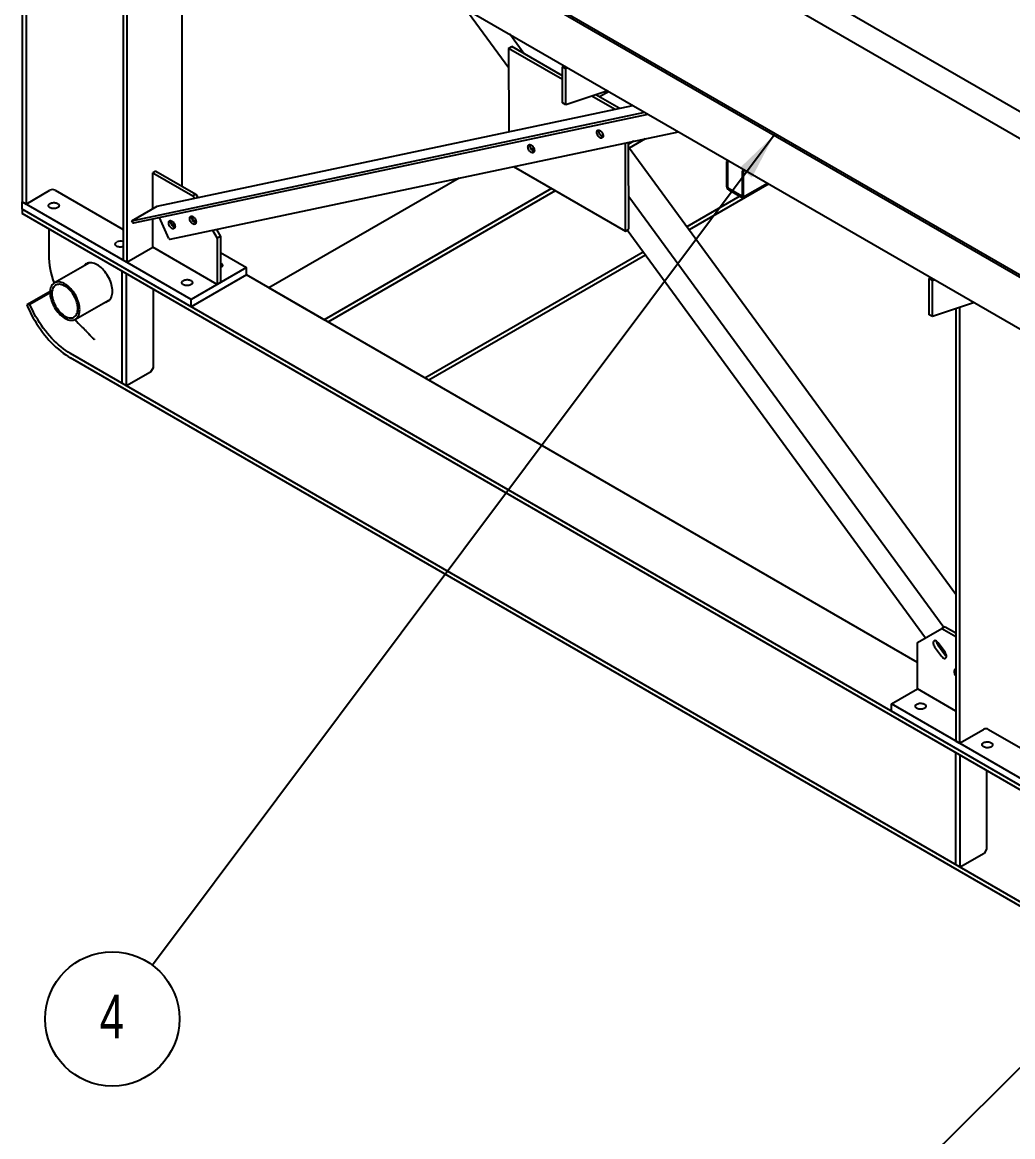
# Model space of a CAD drawing. Header units: millimetres. Extents: x 1293 to 41893, y 1011 to 26911.
# Drawn here: x 31549 to 33650, y 11254 to 13616 of the extents above; entities that cross this region are included whole.
import ezdxf

# ---------------------------------------------------------------- set-up
doc = ezdxf.new("R2010")
doc.units = ezdxf.units.MM
doc.header["$LTSCALE"] = 50
doc.layers.add('CAPA_1', color=7, linetype='Continuous')
doc.layers.add('PASILLOS', color=2, linetype='Continuous')
doc.styles.add('SLDTEXTSTYLE0', font='TXT', dxfattribs={"width": 0.75})
doc.dimstyles.new('SLDDIMSTYLE4', dxfattribs={"dimtxt": 0.18, "dimasz": 100, "dimexe": 0, "dimexo": 0.0625, "dimgap": 0, "dimtad": 0, "dimtih": 1, "dimtoh": 1, "dimdec": 0, "dimrnd": 1e-09, "dimzin": 0, "dimdsep": 46, "dimtxsty": 'Standard', "dimsah": 1, "dimcen": 0.09, "dimadec": 0, "dimazin": 0, "dimtfac": 100, "dimtdec": 0, "dimtofl": 0, "dimtmove": 0, "dimatfit": 3, "dimfxl": 1, "dimfrac": 2, "dimtolj": 1, "dimtzin": 0, "dimarcsym": 0})

# ---------------------------------------------------------------- blocks, each defined once
blk = doc.blocks.new('SW_NOTE_0_114')
at = {"layer": 'CAPA_1', "color": 0}
blk.add_circle((-85.4, -114), 142.4, dxfattribs=at)
at = {"layer": 'CAPA_1', "color": 0, "insert": (-86.3, -62.8), "char_height": 92.6, "attachment_point": 2, "style": 'SLDTEXTSTYLE0'}
blk.add_mtext('4', dxfattribs=at)

msp = doc.modelspace()

# ---------------------------------------------------------------- linework, layer by layer
at = {"color": 7, "linetype": 'Continuous', "lineweight": 25}
for p, q in [((31549.3328066, 14158.8743646), (31549.3328066, 13235.1776936)), ((31557.235432, 14163.4364531), (31557.235432, 13230.615605)), ((31763.0629023, 14064.2854664), (31763.0629023, 13111.7939356)), ((31770.9655277, 14059.7233779), (31770.9655277, 13107.2318471)), ((31888.0680675, 13992.1215206), (31888.0680675, 13268.944265)), ((32580.8779978, 13518.711272), (32487.8183248, 13645.8930667)), ((32613.1166505, 13550.0204114), (32583.2965065, 13590.7746857)), ((32580.7864492, 13560.8336802), (32587.5216413, 13564.7218238)), ((32580.7864492, 13560.8336802), (32581.170225, 13384.2545422)), ((32695.1816679, 13495.1266795), (32580.7864492, 13560.8336802)), ((32695.1816679, 13502.8834225), (32587.5216413, 13564.7218238)), ((32793.7945156, 13469.2567716), (32773.8104001, 13457.7201874)), ((32805.5681164, 13431.7222599), (32757.0837541, 13459.570994)), ((32815.4377556, 13433.8100213), (32765.6444377, 13462.4106011)), ((31781.7492378, 13195.4426695), (32869.5181351, 13425.5424566)), ((31785.9177332, 13190.7606765), (32876.5714048, 13421.4706907)), ((31835.6307745, 13226.5478185), (32844.5348025, 13439.9650275)), ((31863.1688844, 13156.0946244), (32941.2340436, 13384.1417438)), ((32781.2557824, 13375.292668), (32781.2751469, 13375.2964279)), ((32828.8061075, 13173.4116685), (32828.3999833, 13360.2735368)), ((32835.5412996, 13177.2998121), (32835.1405269, 13361.699389)), ((32845.4692931, 13363.8842712), (32835.1487273, 13357.9263353)), ((33529.231794, 12402.7373912), (32835.1631295, 13351.2997025)), ((32870.4195602, 13369.1620937), (32836.4443889, 13349.5486447)), ((32631.9293492, 13343.7186485), (32635.3054217, 13344.3741553)), ((32634.2632304, 13346.7522225), (32634.9661087, 13346.8886951)), ((31832.8843937, 13300.8011218), (31826.1492016, 13296.9129782)), ((31832.8843937, 13300.8011218), (31917.7372074, 13251.8166351)), ((32590.934733, 13310.0416321), (32828.8061075, 13173.4116685)), ((31826.1492016, 13296.9129782), (31911.0020153, 13247.9284915)), ((31826.1492016, 13221.074223), (31826.1492016, 13296.9129782)), ((32475.8117838, 13285.6892479), (32072.4532318, 13052.8353123)), ((31557.235432, 13230.615605), (31608.0636817, 13259.958129)), ((31618.839989, 13259.958129), (31763.0629023, 13176.7000133)), ((32671.771034, 13263.6104006), (32189.5557716, 12985.233455)), ((32679.694859, 13259.0590672), (32197.4596815, 12980.670625)), ((33132.5658009, 13273.6882714), (32963.4058539, 13176.0343126)), ((31549.3328066, 13235.1776936), (31557.235432, 13230.615605)), ((31549.3328066, 13219.6225911), (31549.3328066, 13235.1776936)), ((31907.6379548, 13028.3325343), (31549.3328066, 13235.1776936)), ((31917.7372074, 13251.8166351), (31911.0020153, 13247.9284915)), ((31911.0020153, 13247.9284915), (31913.7994831, 13243.0831352)), ((31917.7372074, 13251.8166351), (31921.8021392, 13244.7759667)), ((33503.5090284, 12333.1485151), (32835.3914563, 13246.2442661)), ((33071.3167494, 13247.4556067), (32958.7114804, 13182.4499686)), ((31907.6379548, 13012.7774319), (31549.3328066, 13219.6225911)), ((35748.2901012, 10795.6161414), (31549.3328066, 13219.6225911)), ((31549.3328066, 13219.6225911), (31549.3328066, 13210.496931)), ((35743.9927137, 10788.9713103), (31549.3328066, 13210.496931)), ((31781.7492378, 13195.4426695), (31835.6307745, 13226.5478185)), ((31783.0155897, 13192.5708919), (31781.7492378, 13195.4426695)), ((31826.1492016, 13139.0887039), (31826.1492016, 13199.2709882)), ((31860.266741, 13157.9048398), (31840.6711476, 13202.3428692)), ((31605.54921, 13178.0438921), (31605.54921, 13123.6664219)), ((31873.1818945, 13181.4837878), (31872.1068152, 13181.2775945)), ((31953.045748, 13175.1066105), (31962.8216287, 13158.1742886)), ((31961.0484042, 13176.799442), (31969.5568208, 13162.0624322)), ((31969.5568208, 13162.0624322), (31962.8216287, 13158.1742886)), ((31969.5568208, 13162.0624322), (31969.5568208, 13064.0775348)), ((32828.8061075, 13173.4116685), (32835.5412996, 13177.2998121)), ((33464.7416166, 12310.76203), (32832.1312202, 13175.3312152)), ((31770.9655277, 13107.2318471), (31826.1492016, 13139.0887039)), ((31962.8216287, 13060.1893912), (31826.1492016, 13139.0887039)), ((31962.8216287, 13158.1742886), (31962.8216287, 13060.1893912)), ((31763.0629023, 13111.7939356), (31770.9655277, 13107.2318471)), ((31969.5568208, 13127.7912485), (32024.7404946, 13095.9343916)), ((32866.0591704, 13128.9629285), (32403.3206073, 12861.8296421)), ((32870.7535439, 13122.5472725), (32411.2245172, 12857.266812)), ((31691.7772317, 13106.3906717), (31617.4806879, 13063.5001899)), ((32024.7404946, 13095.9343916), (31907.6379548, 13028.3325343)), ((32024.7404946, 13080.3792892), (32024.7404946, 13095.9343916)), ((31770.4450971, 13082.8515227), (31761.464841, 13088.0357142)), ((31761.464841, 12850.3537485), (31761.464841, 13088.0357142)), ((31770.4450971, 12845.169557), (31770.4450971, 13082.8515227)), ((32024.7404946, 13080.3792892), (31907.6379548, 13012.7774319)), ((33447.7444549, 12258.8965886), (32024.7404946, 13080.3792892)), ((31608.3280416, 13045.2645383), (31559.0324394, 13016.8067929)), ((31608.277902, 13042.5041899), (31565.5868632, 13017.8591778)), ((31826.6615004, 13050.3984838), (31826.6615004, 12883.8446369)), ((31969.5568208, 13064.0775348), (31962.8216287, 13060.1893912)), ((32189.5557716, 12985.233455), (32072.4532318, 13052.8353123)), ((31565.5868632, 13017.8591778), (31559.0324394, 13016.8067929)), ((31661.9270755, 12986.508446), (31736.2236194, 13029.3989279)), ((31907.6379548, 13012.7774319), (31907.6379548, 13028.3325343)), ((33529.231794, 13008.6659673), (33529.231794, 12092.206337)), ((33537.1344193, 13011.2872943), (33537.1344193, 12087.6442485)), ((35632.0653027, 10615.9036636), (31651.8632899, 12913.6253772)), ((35627.7679152, 10609.2588324), (31651.8632899, 12904.4997171)), ((31826.6615004, 12883.8446369), (31821.2733468, 12874.512081)), ((31821.2733468, 12874.512081), (31770.4450971, 12845.169557)), ((31770.4450971, 12845.169557), (31761.464841, 12850.3537485)), ((33506.2978462, 12334.7584654), (33499.5626541, 12330.8703218)), ((33506.2978462, 12334.7584654), (33529.231794, 12321.5189791)), ((33447.7444549, 12300.9465876), (33499.5626541, 12330.8703218)), ((33499.5626541, 12330.8703218), (33529.231794, 12313.7426919)), ((33447.7444549, 12202.9616902), (33447.7444549, 12300.9465876)), ((33484.0325609, 12292.2944751), (33498.8563382, 12272.0266803)), ((33490.767753, 12296.1826187), (33505.5915303, 12275.914824)), ((33506.4619309, 12280.4745283), (33491.6381535, 12300.7423231)), ((33528.5038928, 12231.4910909), (33529.231794, 12230.4958688)), ((33392.5607811, 12171.1048333), (33447.7444549, 12202.9616902)), ((33529.231794, 12155.9200507), (33447.7444549, 12202.9616902)), ((33887.5355279, 11885.3619942), (33392.5607811, 12171.1048333)), ((33392.5607811, 12155.5497309), (33392.5607811, 12171.1048333)), ((33887.5355279, 11869.8068917), (33392.5607811, 12155.5497309)), ((33537.1344193, 12087.6442485), (33587.962669, 12116.9867724)), ((33598.7389763, 12116.9867724), (33742.9618896, 12033.7286568)), ((33529.231794, 12092.206337), (33537.1344193, 12087.6442485)), ((33538.2120501, 12062.3413829), (33529.231794, 12067.5255744)), ((33529.231794, 11829.8436087), (33529.231794, 12067.5255744)), ((33538.2120501, 11824.6594172), (33538.2120501, 12062.3413829)), ((33594.4284534, 12029.8883441), (33594.4284534, 11863.3344971)), ((33594.4284534, 11863.3344971), (33589.0402997, 11854.0019412)), ((33589.0402997, 11854.0019412), (33538.2120501, 11824.6594172)), ((33538.2120501, 11824.6594172), (33529.231794, 11829.8436087))]:
    msp.add_line(p, q, dxfattribs=at)
at = {"color": 7, "linetype": 'Continuous', "lineweight": 25, "flags": 128}
for points in [[(32778.3405433, 13370.4024393), (32777.1825559, 13370.3384686), (32775.9230737, 13370.6080387), (32774.6104978, 13371.2007901), (32773.29527, 13372.0939437), (32772.0279336, 13373.2531762), (32770.8571917, 13374.6339388), (32769.8280352, 13376.1831697), (32768.980014, 13377.8413327), (32768.3457172, 13379.5447057), (32767.9495203, 13381.2278289), (32767.806649, 13382.8260208), (32767.9225938, 13384.2778638), (32768.2928989, 13385.5275645), (32768.9033339, 13386.5270975), (32769.7304399, 13387.2380513), (32770.7424317, 13387.6331044), (32771.9004192, 13387.6970751), (32773.1599014, 13387.427505), (32774.4724772, 13386.8347536), (32775.787705, 13385.9416), (32777.0550414, 13384.7823675), (32778.2257833, 13383.4016049), (32779.2549399, 13381.852374), (32780.102961, 13380.1942109), (32780.7372579, 13378.490838), (32781.1334548, 13376.8077148), (32781.2763261, 13375.2095229), (32781.1603813, 13373.7576798), (32780.7900761, 13372.5079792), (32780.1796412, 13371.5084462), (32779.3525352, 13370.7974924), (32778.3405433, 13370.4024393)], [(32780.899172, 13373.0591708), (32780.4132017, 13373.2001344), (32779.1006259, 13373.7928858), (32777.7853981, 13374.6860395), (32776.5180617, 13375.8452719), (32775.3473198, 13377.2260346), (32774.3181633, 13378.7752654), (32773.4701421, 13380.4334285), (32772.8358452, 13382.1368014), (32772.4396483, 13383.8199246), (32772.296777, 13385.4181165), (32772.4127218, 13386.8699596), (32772.6062136, 13387.650829)], [(32773.3826453, 13380.162715), (32773.7720379, 13379.6136547), (32774.9364124, 13378.2226418), (32776.1998564, 13377.0505634), (32777.5138165, 13376.1424617), (32778.827798, 13375.5332346), (32780.0913052, 13375.2462944), (32781.2557824, 13375.292668)], [(32632.3701102, 13339.5247725), (32631.2121228, 13339.4608018), (32629.9526405, 13339.7303719), (32628.6400647, 13340.3231233), (32627.3248369, 13341.2162769), (32626.0575005, 13342.3755093), (32624.8867586, 13343.756272), (32623.8576021, 13345.3055029), (32623.0095809, 13346.9636659), (32622.375284, 13348.6670389), (32621.9790872, 13350.350162), (32621.8362159, 13351.948354), (32621.9521607, 13353.400197), (32622.3224658, 13354.6498977), (32622.9329007, 13355.6494307), (32623.7600067, 13356.3603845), (32624.7719986, 13356.7554376), (32625.9299861, 13356.8194083), (32627.1894683, 13356.5498382), (32628.5020441, 13355.9570868), (32629.8172719, 13355.0639332), (32631.0846083, 13353.9047007), (32632.2553502, 13352.5239381), (32633.2845067, 13350.9747072), (32634.1325279, 13349.3165441), (32634.7668248, 13347.6131712), (32635.1630217, 13345.930048), (32635.3058929, 13344.3318561), (32635.1899482, 13342.880013), (32634.819643, 13341.6303124), (32634.2092081, 13340.6307794), (32633.3821021, 13339.9198255), (32632.3701102, 13339.5247725)], [(32634.9287389, 13342.181504), (32634.4427686, 13342.3224676), (32633.1301928, 13342.915219), (32631.814965, 13343.8083726), (32630.5476286, 13344.9676051), (32629.3768866, 13346.3483677), (32628.3477301, 13347.8975986), (32627.499709, 13349.5557617), (32626.8654121, 13351.2591346), (32626.4692152, 13352.9422578), (32626.3263439, 13354.5404497), (32626.4422887, 13355.9922928), (32626.6357805, 13356.7731622)], [(32627.1138518, 13350.6382003), (32627.9438604, 13349.6821963), (32629.2073044, 13348.5101178), (32630.5212646, 13347.6020162), (32631.835246, 13346.9927891), (32633.0987533, 13346.7058489), (32634.2632304, 13346.7522225)], [(31608.3122297, 13231.9930896), (31609.8415574, 13232.7301555), (31611.5742849, 13233.2977354), (31613.454721, 13233.6775867), (31615.422427, 13233.8575007), (31617.4141591, 13233.8316949), (31619.3659013, 13233.6009986), (31621.2149232, 13233.1728266), (31622.9017957, 13232.5609408), (31624.3723012, 13231.7850076), (31625.5791765, 13230.8699662), (31626.4836316, 13229.8452267), (31627.0565967, 13228.7437252), (31627.2796561, 13227.6008647), (31627.1456405, 13226.4533778), (31626.6588573, 13225.3381456), (31625.8349522, 13224.2910127), (31624.700406, 13223.3456347), (31623.2916841, 13222.5323968), (31621.6540639, 13221.8774373), (31619.8401799, 13221.4018069), (31617.9083318, 13221.120793), (31615.9206108, 13221.0434274), (31613.9409039, 13221.1721969), (31612.0328405, 13221.5029626), (31610.2577474, 13222.0250934), (31608.6726774, 13222.7218077), (31607.328576, 13223.5707125), (31606.2686438, 13224.5445232), (31605.5269479, 13225.6119408), (31605.1273269, 13226.7386577), (31605.082625, 13227.8884601), (31605.394279, 13229.0243926), (31606.0522721, 13230.1099452), (31607.0354557, 13231.1102275), (31608.3122297, 13231.9930896)], [(31870.4044494, 13178.3433517), (31869.2464619, 13178.279381), (31867.9869797, 13178.5489511), (31866.6744039, 13179.1417025), (31865.3591761, 13180.0348561), (31864.0918397, 13181.1940886), (31862.9210977, 13182.5748512), (31861.8919412, 13184.1240821), (31861.0439201, 13185.7822451), (31860.4096232, 13187.4856181), (31860.0134263, 13189.1687413), (31859.870555, 13190.7669332), (31859.9864998, 13192.2187762), (31860.356805, 13193.4684769), (31860.9672399, 13194.4680099), (31861.7943459, 13195.1789637), (31862.8063378, 13195.5740168), (31863.9643252, 13195.6379875), (31865.2238074, 13195.3684174), (31866.5363832, 13194.775666), (31867.8516111, 13193.8825124), (31869.1189475, 13192.7232799), (31870.2896894, 13191.3425173), (31871.3188459, 13189.7932864), (31872.1668671, 13188.1351233), (31872.8011639, 13186.4317504), (31873.1973608, 13184.7486272), (31873.3402321, 13183.1504353), (31873.2242873, 13181.6985922), (31872.8539822, 13180.4488916), (31872.2435472, 13179.4493586), (31871.4164412, 13178.7384048), (31870.4044494, 13178.3433517)], [(31873.050344, 13180.9795273), (31872.4771078, 13181.1410468), (31871.164532, 13181.7337982), (31869.8493041, 13182.6269518), (31868.5819677, 13183.7861843), (31867.4112258, 13185.1669469), (31866.3820693, 13186.7161778), (31865.5340481, 13188.3743409), (31864.8997513, 13190.0777138), (31864.5035544, 13191.760837), (31864.3606831, 13193.3590289), (31864.4766279, 13194.810872), (31864.6505712, 13195.529937)], [(31873.2638985, 13184.2851307), (31872.0325276, 13184.57104), (31870.7183639, 13185.1825267), (31869.404589, 13186.0926755), (31868.1416906, 13187.2665099), (31866.9782011, 13188.6589202), (31865.9588328, 13190.2163967), (31865.1227594, 13191.8790866), (31864.5021108, 13193.5830936), (31864.4773648, 13193.6676312)], [(31914.8962374, 13187.7548645), (31913.7382499, 13187.6908938), (31912.4787677, 13187.9604639), (31911.1661919, 13188.5532153), (31909.8509641, 13189.4463689), (31908.5836277, 13190.6056014), (31907.4128858, 13191.986364), (31906.3837293, 13193.5355949), (31905.5357081, 13195.193758), (31904.9014112, 13196.8971309), (31904.5052143, 13198.5802541), (31904.362343, 13200.178446), (31904.4782878, 13201.6302891), (31904.848593, 13202.8799898), (31905.4590279, 13203.8795227), (31906.2861339, 13204.5904766), (31907.2981258, 13204.9855296), (31908.4561132, 13205.0495003), (31909.7155955, 13204.7799303), (31911.0281713, 13204.1871789), (31912.3433991, 13203.2940252), (31913.6107355, 13202.1347928), (31914.7814774, 13200.7540301), (31915.8106339, 13199.2047992), (31916.6586551, 13197.5466362), (31917.292952, 13195.8432632), (31917.6891488, 13194.1601401), (31917.8320201, 13192.5619481), (31917.7160753, 13191.1101051), (31917.3457702, 13189.8604044), (31916.7353353, 13188.8608714), (31915.9082293, 13188.1499176), (31914.8962374, 13187.7548645)], [(31917.542132, 13190.3910401), (31916.9688958, 13190.5525597), (31915.65632, 13191.1453111), (31914.3410921, 13192.0384647), (31913.0737557, 13193.1976972), (31911.9030138, 13194.5784598), (31910.8738573, 13196.1276907), (31910.0258361, 13197.7858537), (31909.3915393, 13199.4892267), (31908.9953424, 13201.1723499), (31908.8524711, 13202.7705418), (31908.9684159, 13204.2223848), (31909.1423592, 13204.9414498)], [(31917.7443567, 13192.9398105), (31916.8783077, 13193.1721722), (31915.564144, 13193.7836589), (31914.2503691, 13194.6938077), (31912.9874706, 13195.8676422), (31911.8239811, 13197.2600524), (31910.8046128, 13198.817529), (31909.9685395, 13200.4802188), (31909.3478909, 13202.1842258), (31908.9665182, 13203.8640658), (31908.9002327, 13204.3624199)], [(31763.0629023, 13140.2325319), (31761.2615361, 13139.7609958), (31759.329688, 13139.4799818), (31757.3419671, 13139.4026163), (31755.3622602, 13139.5313857), (31753.4541968, 13139.8621514), (31751.6791036, 13140.3842822), (31750.0940336, 13141.0809965), (31748.7499322, 13141.9299013), (31747.69, 13142.903712), (31746.9483041, 13143.9711296), (31746.5486831, 13145.0978465), (31746.5039812, 13146.2476489), (31746.8156353, 13147.3835814), (31747.4736283, 13148.469134), (31748.456812, 13149.4694164), (31749.7335859, 13150.3522784)], [(31740.6066052, 13045.6994472), (31740.4828304, 13049.044547), (31740.1124483, 13052.5070958), (31739.4982775, 13056.0607415), (31738.6449924, 13059.6784388), (31737.5590868, 13063.3326548), (31736.2488253, 13066.9955786), (31734.7241796, 13070.6393333), (31732.9967534, 13074.2361877), (31731.0796932, 13077.7587675), (31728.9875892, 13081.1802637), (31726.7363635, 13084.4746368), (31724.3431492, 13087.6168144), (31721.8261602, 13090.5828829), (31719.2045523, 13093.3502686), (31716.4982775, 13095.89791), (31713.7279322, 13098.206418), (31710.9146004, 13100.2582236), (31708.0796932, 13102.0377111), (31705.2447861, 13103.5313377), (31702.4314542, 13104.7277359), (31699.6611089, 13105.6178005), (31696.9548341, 13106.1947575), (31694.3332262, 13106.4542159), (31691.8162373, 13106.394201), (31689.423023, 13106.0151697), (31687.1717973, 13105.3200066), (31685.0796932, 13104.3140022), (31683.1626331, 13103.004813), (31681.4352068, 13101.4024025), (31679.9357671, 13099.5547397)], [(31687.53522, 13105.4571969), (31686.10494, 13104.0981821), (31684.6055002, 13102.2505193)], [(31969.5568208, 13105.9402108), (31970.854624, 13105.2417503), (31972.0614993, 13104.3267089), (31972.9659544, 13103.3019694), (31973.5389195, 13102.2004678), (31973.7619789, 13101.0576074), (31973.6279633, 13099.9101205), (31973.1411801, 13098.7948883), (31972.3172749, 13097.7477554), (31971.1827288, 13096.8023773), (31969.7740069, 13095.9891395), (31969.5568208, 13095.8871186)], [(31671.1347781, 13006.8596477), (31671.0082466, 13010.1861729), (31670.6296707, 13013.6320052), (31670.0020985, 13017.1694006), (31669.1305829, 13020.7698782), (31668.0221409, 13024.404449), (31666.6856968, 13028.0438496), (31665.1320111, 13031.6587776), (31663.373593, 13035.2201279), (31661.4246002, 13038.6992264), (31659.3007251, 13042.0680617), (31657.0190677, 13045.2995097), (31654.5979986, 13048.3675527), (31652.0570108, 13051.2474887), (31649.4165628, 13053.9161301), (31646.6979141, 13056.3519907), (31643.9229536, 13058.5354581), (31641.1140235, 13060.4489526), (31638.2937399, 13062.0770677), (31635.4848098, 13063.4066948), (31632.7098493, 13064.4271286), (31629.9912006, 13065.1301531), (31627.3507526, 13065.5101079), (31624.8097649, 13065.563934), (31622.3886957, 13065.2911978), (31620.1070383, 13064.6940954), (31617.9831632, 13063.7774343), (31616.0341705, 13062.5485948), (31614.2757523, 13061.0174708), (31612.7220666, 13059.1963902), (31611.3856225, 13057.1000151), (31610.2771805, 13054.7452243), (31609.4056649, 13052.1509772), (31608.7780927, 13049.3381611), (31608.3995168, 13046.3294233), (31608.2729853, 13043.1489883), (31608.3995168, 13039.822463), (31608.7780927, 13036.3766307), (31609.4056649, 13032.8392353), (31610.2771805, 13029.2387578), (31611.3856225, 13025.604187), (31612.7220666, 13021.9647864), (31614.2757523, 13018.3498583), (31616.0341705, 13014.7885081), (31617.9831632, 13011.3094095), (31620.1070383, 13007.9405743), (31622.3886957, 13004.7091263), (31624.8097649, 13001.6410832), (31627.3507526, 12998.7611472), (31629.9912006, 12996.0925058), (31632.7098493, 12993.6566453), (31635.4848098, 12991.4731778), (31638.2937399, 12989.5596833), (31641.1140235, 12987.9315682), (31643.9229536, 12986.6019411), (31646.6979141, 12985.5815073), (31649.4165628, 12984.8784828), (31652.0570108, 12984.498528), (31654.5979986, 12984.444702), (31657.0190677, 12984.7174381), (31659.3007251, 12985.3145405), (31661.4246002, 12986.2312017), (31663.373593, 12987.4600411), (31665.1320111, 12988.9911651), (31666.6856968, 12990.8122457), (31668.0221409, 12992.9086209), (31669.1305829, 12995.2634117), (31670.0020985, 12997.8576588), (31670.6296707, 13000.6704748), (31671.0082466, 13003.6792126), (31671.1347781, 13006.8596477)], [(31891.1549422, 13068.7114673), (31892.6842699, 13069.4485332), (31894.4169974, 13070.016113), (31896.2974335, 13070.3959643), (31898.2651395, 13070.5758784), (31900.2568715, 13070.5500725), (31902.2086138, 13070.3193762), (31904.0576357, 13069.8912043), (31905.7445081, 13069.2793184), (31907.2150136, 13068.5033852), (31908.4218889, 13067.5883438), (31909.3263441, 13066.5636043), (31909.8993092, 13065.4621028), (31910.1223685, 13064.3192423), (31909.988353, 13063.1717554), (31909.5015698, 13062.0565233), (31908.6776646, 13061.0093903), (31907.5431185, 13060.0640123), (31906.1343965, 13059.2507745), (31904.4967764, 13058.5958149), (31902.6828924, 13058.1201846), (31900.7510443, 13057.8391706), (31898.7633233, 13057.7618051), (31896.7836164, 13057.8905745), (31894.875553, 13058.2213402), (31893.1004598, 13058.7434711), (31891.5153898, 13059.4401853), (31890.1712885, 13060.2890901), (31889.1113563, 13061.2629008), (31888.3696603, 13062.3303184), (31887.9700394, 13063.4570353), (31887.9253375, 13064.6068377), (31888.2369915, 13065.7427702), (31888.8949845, 13066.8283229), (31889.8781682, 13067.8286052), (31891.1549422, 13068.7114673)], [(31667.273268, 13009.08885), (31667.1484317, 13012.1871311), (31666.7750533, 13015.4014866), (31666.1565141, 13018.7028069), (31665.2984159, 13022.0611946), (31664.2085295, 13025.4462357), (31662.8967253, 13028.8272747), (31661.3748831, 13032.1736924), (31659.656785, 13035.4551832), (31657.7579902, 13038.6420293), (31655.6956947, 13041.7053702), (31653.4885748, 13044.6174638), (31651.1566187, 13047.3519376), (31648.7209447, 13049.884028), (31646.2036109, 13052.1908039), (31643.6274145, 13054.2513747), (31641.0156859, 13056.0470797), (31638.3920775, 13057.5616566), (31635.780349, 13058.7813892), (31633.2041525, 13059.6952315), (31630.6868187, 13060.2949074), (31628.2511447, 13060.5749863), (31625.9191886, 13060.5329317), (31623.7120687, 13060.1691245), (31621.6497732, 13059.4868593), (31619.7509784, 13058.492315), (31618.0328803, 13057.1944981), (31616.5110381, 13055.605162), (31615.1992339, 13053.7386999), (31614.1093475, 13051.6120148), (31613.2512493, 13049.2443662), (31612.6327101, 13046.657196), (31612.2593317, 13043.8739341), (31612.1344954, 13040.9197859), (31612.2593317, 13037.8215048), (31612.6327101, 13034.6071493), (31613.2512493, 13031.305829), (31614.1093475, 13027.9474413), (31615.1992339, 13024.5624002), (31616.5110381, 13021.1813612), (31618.0328803, 13017.8349435), (31619.7509784, 13014.5534527), (31621.6497732, 13011.3666066), (31623.7120687, 13008.3032657), (31625.9191886, 13005.3911722), (31628.2511447, 13002.6566983), (31630.6868187, 13000.1246079), (31633.2041525, 12997.817832), (31635.780349, 12995.7572612), (31638.3920775, 12993.9615562), (31641.0156859, 12992.4469793), (31643.6274145, 12991.2272467), (31646.2036109, 12990.3134045), (31648.7209447, 12989.7137285), (31651.1566187, 12989.4336496), (31653.4885748, 12989.4757042), (31655.6956947, 12989.8395114), (31657.7579902, 12990.5217766), (31659.656785, 12991.516321), (31661.3748831, 12992.8141378), (31662.8967253, 12994.403474), (31664.2085295, 12996.2699361), (31665.2984159, 12998.3966212), (31666.1565141, 13000.7642697), (31666.7750533, 13003.3514399), (31667.1484317, 13006.1347019), (31667.273268, 13009.08885)], [(31724.3821547, 13022.5629958), (31726.7363635, 13022.9384978), (31728.9875892, 13023.633661), (31731.0796932, 13024.6396653), (31732.9967534, 13025.9488546), (31734.7241796, 13027.551265), (31736.2488253, 13029.4347013), (31737.5590868, 13031.5848294), (31738.6449924, 13033.9852855), (31739.4982775, 13036.6178007), (31740.1124483, 13039.46234), (31740.4828304, 13042.4972547), (31740.6066052, 13045.6994472)], [(31651.8632899, 12913.6253772), (31646.7389015, 12916.7315908), (31641.6273215, 12920.1259749), (31636.541326, 12923.8000453), (31631.4936274, 12927.7446187), (31626.4968424, 12931.9498357), (31621.5634603, 12936.4051855), (31616.705812, 12941.099532), (31611.9360391, 12946.0211419), (31607.2660635, 12951.1577136), (31602.7075577, 12956.4964083), (31598.2719157, 12962.0238822), (31593.9702242, 12967.7263194), (31589.8132353, 12973.5894669), (31585.8113391, 12979.5986697), (31581.9745384, 12985.738908), (31578.3124232, 12991.9948345), (31574.8341469, 12998.3508124), (31571.5484033, 13004.7909554), (31568.4634051, 13011.2991662), (31565.5868632, 13017.8591778)], [(31729.0518879, 13025.2587754), (31731.4060966, 13025.6342774), (31733.2938997, 13026.1922502)], [(31559.0324394, 13016.8067929), (31561.9678733, 13010.0761498), (31565.1080191, 13003.394776), (31568.445726, 12996.7778863), (31571.9733933, 12990.240549), (31575.6829877, 12983.7976509), (31579.5660617, 12977.4638641), (31583.6137725, 12971.2536119), (31587.8169026, 12965.1810365), (31592.1658807, 12959.2599665), (31596.6508031, 12953.5038855), (31601.2614566, 12947.9259013), (31605.9873418, 12942.5387163), (31610.8176967, 12937.3545984), (31615.7415215, 12932.3853528), (31620.7476037, 12927.6422957), (31625.8245433, 12923.136228), (31630.9607789, 12918.8774112), (31636.1446141, 12914.8755434), (31641.3642443, 12911.1397378), (31646.6077831, 12907.6785017), (31651.8632899, 12904.4997171)], [(33491.6381535, 12300.7423231), (33490.4805931, 12302.1439305), (33489.2213777, 12303.329352), (33487.9088983, 12304.2530323), (33486.5935927, 12304.879475), (33485.3260075, 12305.1846063), (33484.1548552, 12305.1567001), (33483.1251425, 12304.7968288), (33482.2764407, 12304.1188221), (33481.641365, 12303.1487354), (33481.2443209, 12301.9238486), (33481.1005666, 12300.4912334), (33481.2156266, 12298.9059444), (33481.5850791, 12297.2289034), (33482.1947263, 12295.5245581), (33483.0211397, 12293.8584056), (33484.0325609, 12292.2944751)], [(33498.011078, 12286.7322217), (33499.1688556, 12285.3309462), (33500.4282068, 12284.1459438), (33501.7407353, 12283.2227536), (33503.0560014, 12282.5968532), (33504.3234601, 12282.2922956), (33505.1442524, 12282.2761228)], [(33498.8563382, 12272.0266803), (33500.0138987, 12270.6250729), (33501.2731141, 12269.4396514), (33502.5855935, 12268.5159711), (33503.900899, 12267.8895284), (33505.1684842, 12267.5843971), (33506.3396365, 12267.6123033), (33507.3693492, 12267.9721746), (33508.218051, 12268.6501813), (33508.8531268, 12269.620268), (33509.2501709, 12270.8451548), (33509.3939251, 12272.27777), (33509.2788652, 12273.863059), (33508.9094127, 12275.5401), (33508.2997655, 12277.2444453), (33507.473352, 12278.9105978), (33506.4619309, 12280.4745283)], [(33529.231794, 12244.4098176), (33528.6261871, 12244.3533159), (33527.5964744, 12243.9934446), (33526.7477727, 12243.3154379), (33526.1126969, 12242.3453512), (33525.7156528, 12241.1204644), (33525.5718986, 12239.6878492), (33525.6869585, 12238.1025602), (33526.056411, 12236.4255192), (33526.6660582, 12234.7211739), (33527.4924717, 12233.0550214), (33528.5038928, 12231.4910909)], [(33446.7898608, 12170.6625442), (33448.3191885, 12171.3996102), (33450.051916, 12171.96719), (33451.9323521, 12172.3470413), (33453.9000581, 12172.5269554), (33455.8917901, 12172.5011495), (33457.8435324, 12172.2704532), (33459.6925543, 12171.8422813), (33461.3794268, 12171.2303954), (33462.8499323, 12170.4544622), (33464.0568076, 12169.5394208), (33464.9612627, 12168.5146813), (33465.5342278, 12167.4131798), (33465.7572872, 12166.2703193), (33465.6232716, 12165.1228324), (33465.1364884, 12164.0076003), (33464.3125832, 12162.9604673), (33463.1780371, 12162.0150893), (33461.7693152, 12161.2018515), (33460.131695, 12160.5468919), (33458.317811, 12160.0712616), (33456.3859629, 12159.7902476), (33454.3982419, 12159.7128821), (33452.418535, 12159.8416515), (33450.5104716, 12160.1724172), (33448.7353784, 12160.6945481), (33447.1503085, 12161.3912623), (33445.8062071, 12162.2401671), (33444.7462749, 12163.2139778), (33444.0045789, 12164.2813954), (33443.604958, 12165.4081123), (33443.5602561, 12166.5579147), (33443.8719101, 12167.6938472), (33444.5299032, 12168.7793999), (33445.5130868, 12169.7796822), (33446.7898608, 12170.6625442)], [(33588.211217, 12089.0217331), (33589.7405447, 12089.758799), (33591.4732722, 12090.3263788), (33593.3537084, 12090.7062301), (33595.3214143, 12090.8861442), (33597.3131464, 12090.8603383), (33599.2648887, 12090.6296421), (33601.1139106, 12090.2014701), (33602.800783, 12089.5895843), (33604.2712885, 12088.8136511), (33605.4781638, 12087.8986096), (33606.3826189, 12086.8738702), (33606.955584, 12085.7723686), (33607.1786434, 12084.6295081), (33607.0446278, 12083.4820212), (33606.5578446, 12082.3667891), (33605.7339395, 12081.3196561), (33604.5993933, 12080.3742781), (33603.1906714, 12079.5610403), (33601.5530512, 12078.9060807), (33599.7391672, 12078.4304504), (33597.8073191, 12078.1494364), (33595.8195981, 12078.0720709), (33593.8398913, 12078.2008403), (33591.9318279, 12078.531606), (33590.1567347, 12079.0537369), (33588.5716647, 12079.7504512), (33587.2275633, 12080.5993559), (33586.1676311, 12081.5731666), (33585.4259352, 12082.6405843), (33585.0263142, 12083.7673011), (33584.9816123, 12084.9171035), (33585.2932663, 12086.053036), (33585.9512594, 12087.1385887), (33586.9344431, 12088.138871), (33588.211217, 12089.0217331)]]:
    msp.add_lwpolyline(points, dxfattribs=at)
at = {"color": 7, "linetype": 'Continuous', "lineweight": 25}
for centre, radius, start, end in [((31613.4518353, 13249.5590305), 11.7121069, 62.6096722366, 117.3903277634), ((31785.6093386, 13193.4977281), 2.7543708, 199.6635659706, 276.4286307289), ((31757.6622049, 13134.7908695), 17.4648346, 71.9870062474, 116.9990793421), ((31862.8604899, 13158.831676), 2.7543708, 199.6635659707, 276.4286307285), ((31791.158526, 13126.9685439), 185.6386872, 181.0192252316, 200.1192695652), ((31825.9056768, 13126.6614695), 216.4381492, 220.4799331624, 225.8984039397), ((33502.2743774, 12304.9280425), 14.452849, 182.5066179453, 217.2360622314), ((33508.4766113, 12295.0339759), 13.3583873, 176.1025373535, 218.4231083579), ((33515.7897817, 12283.0166127), 12.4273784, 214.8523180813, 239.0275237028), ((33593.3508227, 12106.587674), 11.7121069, 62.6096722366, 117.3903277634)]:
    msp.add_arc(centre, radius, start, end, dxfattribs=at)
msp.add_open_spline([(31675.2792695, 12971.2357386), (31676.9401479, 12969.5821966), (31680.2755457, 12966.2615321), (31684.9238642, 12961.2749394), (31689.4645492, 12956.3790048), (31693.9214958, 12951.6226042), (31698.3023482, 12947.1325536), (31701.214983, 12944.3277205), (31702.6780538, 12942.9803207), (31702.6915396, 12942.9679011)], degree=3, knots=[0, 0, 0, 0, 0.15924512332, 0.31979813292, 0.48824352486, 0.6567168722, 0.82756049073, 0.99841055398, 1, 1, 1, 1], dxfattribs=at)
at = {"layer": 'PASILLOS', "linetype": 'Continuous', "lineweight": 25}
for p, q in [((32316.3946962, 14148.6938737), (33721.0647919, 13337.7950879)), ((33722.3270671, 13393.4505603), (32689.3645902, 13989.7671052)), ((32339.547648, 13846.1872357), (33722.3270671, 13047.9256685)), ((32339.547648, 13841.0030442), (33722.3270671, 13042.741477)), ((32393.7091666, 13700.2211274), (33701.841509, 12945.0524003)), ((32695.1816679, 13521.6291431), (32699.1273727, 13523.90695)), ((32695.1816679, 13445.1600961), (32695.1816679, 13521.6291431)), ((32701.91686, 13517.7409995), (32695.1816679, 13521.6291431)), ((32701.91686, 13517.7409995), (32705.8625648, 13520.0188063)), ((32701.91686, 13441.2719524), (32701.91686, 13517.7409995)), ((32791.0537805, 13470.8389643), (32701.91686, 13441.2719524)), ((32701.91686, 13441.2719524), (32695.1816679, 13445.1600961)), ((33047.1122974, 13323.019529), (33043.1665926, 13320.7417221)), ((33043.1665926, 13320.7417221), (33043.1665926, 13268.6839791)), ((33043.1665926, 13320.7417221), (33045.321854, 13319.4975161)), ((33049.2675588, 13321.775323), (33045.321854, 13319.4975161)), ((33045.321854, 13319.4975161), (33045.321854, 13267.4397732)), ((33076.9323556, 13301.249162), (33080.8780604, 13303.5269689)), ((33076.9323556, 13301.249162), (33079.0876171, 13300.004956)), ((33076.9323556, 13249.1914191), (33076.9323556, 13301.249162)), ((33079.0876171, 13300.004956), (33083.0333219, 13302.2827629)), ((33079.0876171, 13247.9472131), (33079.0876171, 13300.004956)), ((33047.4771155, 13263.7067508), (33074.7770941, 13247.9468086)), ((33047.4771155, 13261.2179344), (33074.7770941, 13245.4579922)), ((33077.8248464, 13245.1561912), (33129.9075076, 13275.2228715)), ((33472.9991272, 13072.6046816), (33476.944832, 13074.8824885)), ((33479.7343193, 13068.716538), (33472.9991272, 13072.6046816)), ((33472.9991272, 12996.1356345), (33472.9991272, 13072.6046816)), ((33479.7343193, 13068.716538), (33483.6800241, 13070.9943448)), ((33479.7343193, 12992.2474909), (33479.7343193, 13068.716538)), ((33568.8712398, 13021.8145028), (33479.7343193, 12992.2474909)), ((33479.7343193, 12992.2474909), (33472.9991272, 12996.1356345))]:
    msp.add_line(p, q, dxfattribs=at)
for centre, radius, start, end in [((33052.5252699, 13269.1098509), 9.3683621, 182.6054784857, 237.39452166), ((33050.0011927, 13267.6527091), 4.6841811, 182.605478486, 237.3945216599), ((33075.6184409, 13248.978281), 1.3310896, 230.7967147641, 9.2140369904), ((33076.4597877, 13247.5209369), 2.6621793, 230.7967147643, 9.2140369903)]:
    msp.add_arc(centre, radius, start, end, dxfattribs=at)

# ---------------------------------------------------------------- block references
at = {"layer": 'CAPA_1'}
msp.add_blockref('SW_NOTE_0_114', (31825.616244, 11617.3395861), dxfattribs=at)

# ---------------------------------------------------------------- leaders
for points in [[(33143.637555, 13376.8118215), (31825.616244, 11617.3395861)], [(34737.6505345, 12461.791907), (33131.9319156, 10871.7216069)]]:
    msp.add_leader(points, dimstyle='SLDDIMSTYLE4', dxfattribs=at)

doc.saveas('drawing.dxf')
